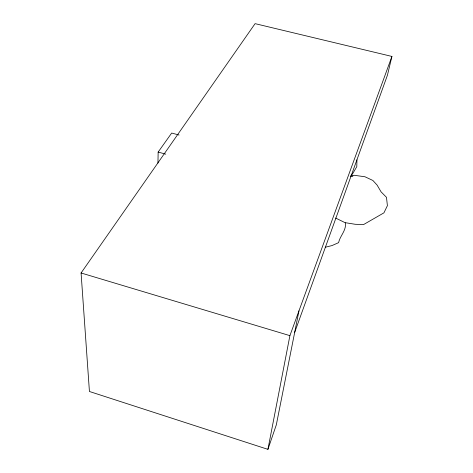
<?xml version="1.0" encoding="UTF-8"?>
<svg xmlns="http://www.w3.org/2000/svg" width="473" height="473" viewBox="0 0 473 473"><rect width="100%" height="100%" fill="white"/><g stroke="black" fill="none" stroke-linecap="round" stroke-linejoin="round"><path stroke-width="0.71" d="M157.947 163.114L158.153 152.081L171.675 133.055L179.066 135.018M356.938 159.809L356.796 166.656L352.645 173.721L350.806 175.932M267.919 449.35L289.902 335.647L391.922 56.435L255.089 23.65L81.078 272.986L89.427 391.49L267.919 449.35L276.303 424.908L298.96 310.85M391.922 56.435L387.44 75.195L294.673 332.424M350.641 176.429L354.117 175.27L364.955 176.76L372.89 180.473L377.099 185.091L381.078 191.861L386.482 197.324L387.399 205.654L383.934 212.844L363.571 224.569L355.211 224.285L345.018 222.647L335.611 218.041M325.282 247.237L331.928 245.599L338.609 242.655C339.981 235.767 346.697 230.239 345.29 222.866M158.153 152.081L165.775 154.145M81.078 272.986L289.902 335.647M351.155 175.27L352.828 176.358"/></g></svg>
